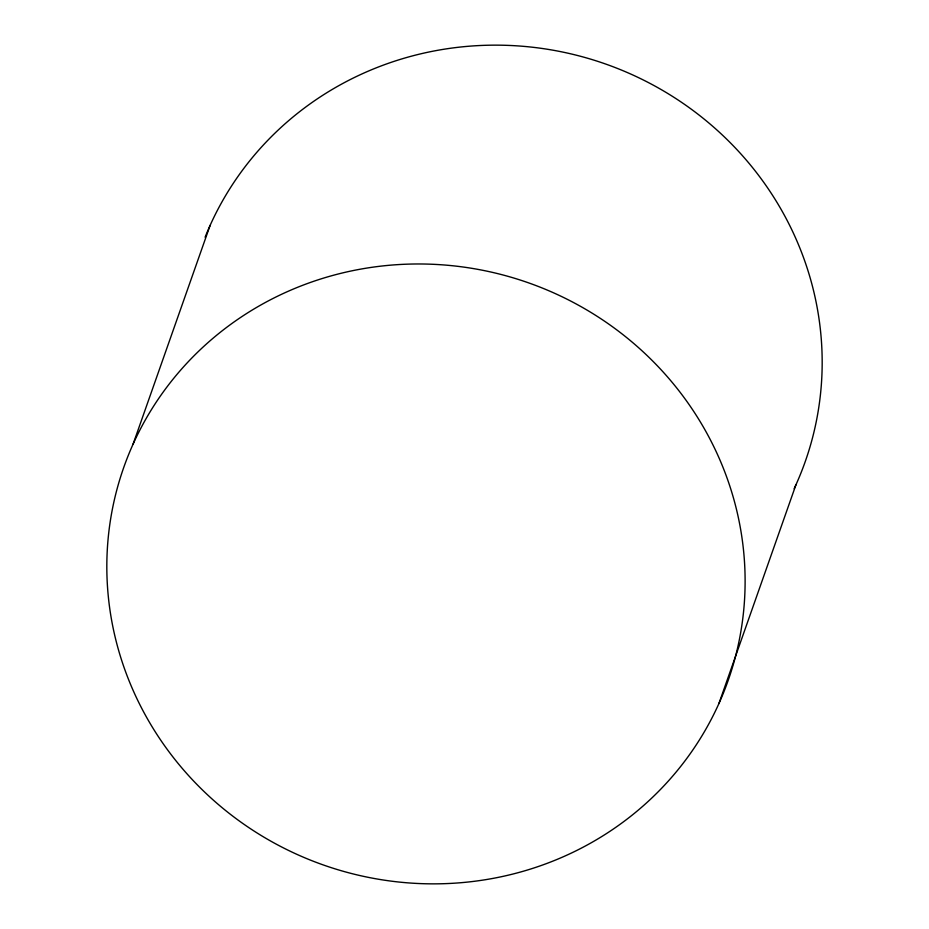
<?xml version="1.0" encoding="UTF-8"?>
<svg xmlns="http://www.w3.org/2000/svg" width="929" height="929" viewBox="0 0 929 929"><rect width="100%" height="100%" fill="white"/><g stroke="black" fill="none" stroke-linecap="round" stroke-linejoin="round"><path stroke-width="1.39" d="M133.068 444.178L210.128 225.352M718.872 703.648A320.424 308.614 19.4 0 0 389.274 265.276A320.424 308.614 19.4 0 0 169.763 752.815A320.424 308.614 19.4 0 0 718.872 703.648L795.932 484.822M205.088 237.232A320.424 308.614 19.4 0 1 625.658 71.823A320.424 308.614 19.4 0 1 794.144 488.724"/></g></svg>
